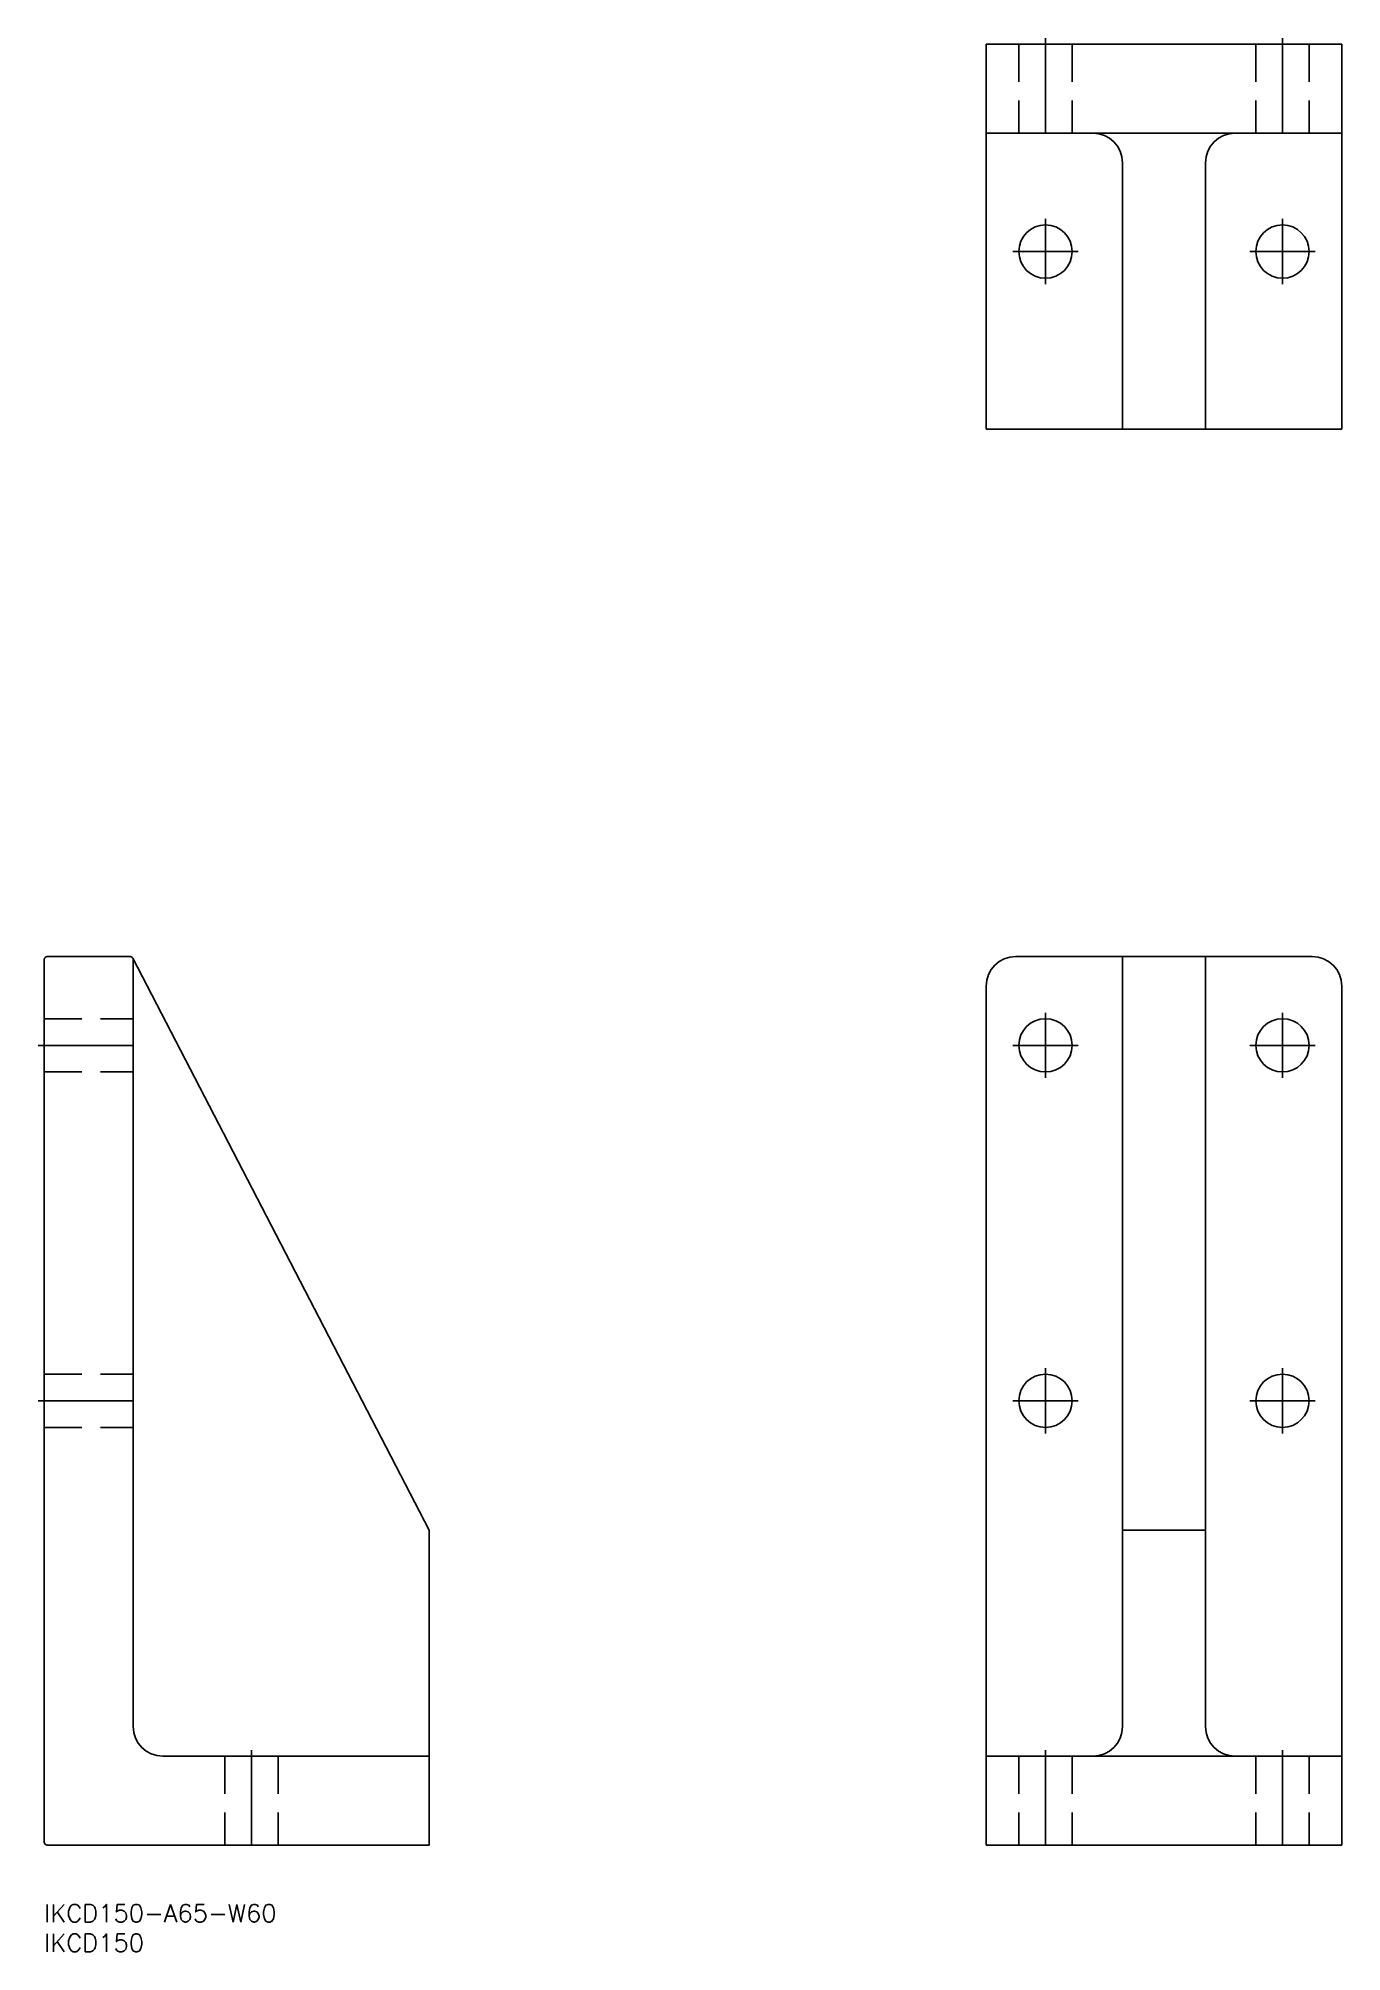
# Model space of a CAD drawing. Extents: x -1 to 219, y -8 to 315.
import ezdxf

# ---------------------------------------------------------------- set-up
doc = ezdxf.new("R2010")
doc.units = 0
doc.header["$LTSCALE"] = 0.5
doc.linetypes.add('CENTER', pattern=[50.8, 31.75, -6.35, 6.35, -6.35])
doc.linetypes.add('DASHED', pattern=[19.05, 12.7, -6.35])
for name, color, linetype in [('MSM_CENTER', 1, 'CENTER'), ('MSM_CONTINUOUS', 7, 'CONTINUOUS'), ('MSM_DASHED', 4, 'DASHED'), ('MSM_PART_NUMBER', 7, 'CONTINUOUS')]:
    doc.layers.add(name, color=color, linetype=linetype)
doc.styles.get("Standard").update_dxf_attribs({"font": 'txt.shx', "height": 3, "bigfont": 'bigfont.shx'})

# ---------------------------------------------------------------- blocks, each defined once
blk = doc.blocks.new('*U54')
at = {"layer": 'MSM_PART_NUMBER'}
blk.add_text('IKCD150-A65-W60', height=3, dxfattribs=at).set_placement((0, -3))
blk = doc.blocks.new('*U55')
at = {"layer": 'MSM_PART_NUMBER'}
blk.add_text('IKCD150', height=3, dxfattribs=at).set_placement((0, -8))

msp = doc.modelspace()

# ---------------------------------------------------------------- linework, layer by layer
at = {"layer": 'MSM_CENTER'}
for p, q in [((169, 314.99), (169, 297.99)), ((209, 314.99), (209, 297.99)), ((169, 273.49), (169, 284.49)), ((209, 273.49), (209, 284.49)), ((163.5, 278.99), (174.5, 278.99)), ((203.5, 278.99), (214.5, 278.99)), ((169, 139.5), (169, 150.5)), ((209, 139.5), (209, 150.5)), ((-1, 145), (16, 145)), ((163.5, 145), (174.5, 145)), ((203.5, 145), (214.5, 145)), ((169, 79.5), (169, 90.5)), ((209, 79.5), (209, 90.5)), ((-1, 85), (16, 85)), ((163.5, 85), (174.5, 85)), ((203.5, 85), (214.5, 85)), ((35, 26), (35, 9)), ((169, 26), (169, 9)), ((209, 26), (209, 9))]:
    msp.add_line(p, q, dxfattribs=at)
at = {"layer": 'MSM_CONTINUOUS'}
for p, q in [((159, 313.99), (219, 313.99)), ((159, 248.99), (159, 313.99)), ((219, 248.99), (219, 313.99)), ((159, 298.99), (219, 298.99)), ((182, 293.99), (182, 248.99)), ((196, 293.99), (196, 248.99)), ((159, 248.99), (219, 248.99)), ((0, 10.5), (0, 159.5)), ((0.5, 160), (14.5, 160)), ((65, 63.16), (14.94, 159.73)), ((15, 30), (15, 159.5)), ((164, 160), (214, 160)), ((182, 160), (182, 30)), ((196, 160), (196, 30)), ((159, 155), (159, 10)), ((219, 155), (219, 10)), ((65, 10), (65, 63.16)), ((182, 63.16), (196, 63.16)), ((20, 25), (65, 25)), ((159, 25), (219, 25)), ((0.5, 10), (65, 10)), ((159, 10), (219, 10))]:
    msp.add_line(p, q, dxfattribs=at)
for centre in [(169, 278.99), (209, 278.99), (169, 145), (209, 145), (169, 85), (209, 85)]:
    msp.add_circle(centre, 4.5, dxfattribs=at)
for centre, radius, start, end in [((177, 293.99), 5, 0, 90), ((201, 293.99), 5, 90, 180), ((0.5, 159.5), 0.5, 90, 180), ((14.5, 159.5), 0.5, 0, 90), ((164, 155), 5, 90, 180), ((214, 155), 5, 0, 90), ((20, 30), 5, 180, 270), ((177, 30), 5, 270, 0), ((201, 30), 5, 180, 270), ((0.5, 10.5), 0.5, 180, 270)]:
    msp.add_arc(centre, radius, start, end, dxfattribs=at)
at = {"layer": 'MSM_DASHED'}
for p, q in [((164.5, 313.99), (164.5, 298.99)), ((173.5, 313.99), (173.5, 298.99)), ((204.5, 313.99), (204.5, 298.99)), ((213.5, 313.99), (213.5, 298.99)), ((0, 149.5), (15, 149.5)), ((0, 140.5), (15, 140.5)), ((0, 89.5), (15, 89.5)), ((0, 80.5), (15, 80.5)), ((30.5, 25), (30.5, 10)), ((39.5, 25), (39.5, 10)), ((164.5, 25), (164.5, 10)), ((173.5, 25), (173.5, 10)), ((204.5, 25), (204.5, 10)), ((213.5, 25), (213.5, 10))]:
    msp.add_line(p, q, dxfattribs=at)

# ---------------------------------------------------------------- block references
at = {"layer": 'MSM_CONTINUOUS'}
for name in ['*U54', '*U55']:
    msp.add_blockref(name, (0, 0), dxfattribs=at)

doc.saveas('drawing.dxf')
